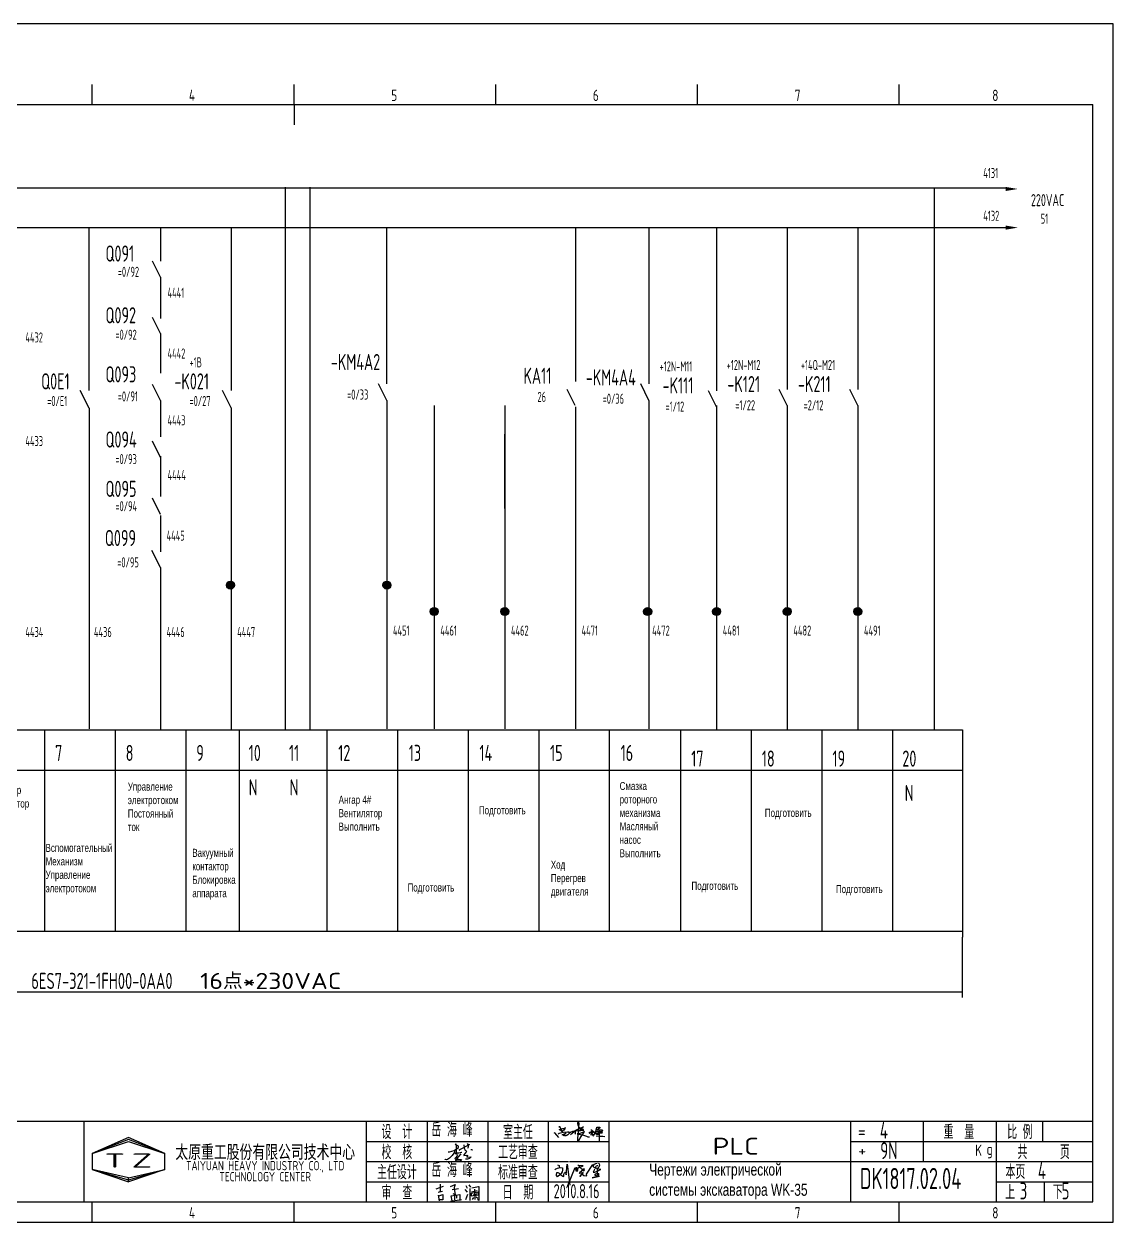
# Model space of a CAD drawing. Extents: x 590 to 9605, y -3741 to 975.
# Drawn here: x 5357.9 to 5627.9, y -1511.8 to -1214.8 of the extents above; entities that cross this region are included whole.
import ezdxf
from ezdxf.enums import TextEntityAlignment as Align

# ---------------------------------------------------------------- set-up
doc = ezdxf.new("R2010")
doc.units = 0
doc.header["$LTSCALE"] = 2
doc.header["$MEASUREMENT"] = 0
for name, pattern in [('DASHED2', [0.375, 0.25, -0.125]), ('DIVIDE', [1.25, 0.5, -0.25, 0, -0.25, 0, -0.25]), ('HIDDEN', [0.375, 0.25, -0.125])]:
    doc.linetypes.add(name, pattern=pattern)
doc.layers.get('0').update_dxf_attribs({"linetype": 'CONTINUOUS'})
for name, color, linetype in [('01', 7, 'CONTINUOUS'), ('11', 3, 'CONTINUOUS'), ('CONTINUOUS', 7, 'CONTINUOUS'), ('DIVIDE', 1, 'DIVIDE')]:
    doc.layers.add(name, color=color, linetype=linetype)
doc.styles.add('ROMAN', font='ROMANC.shx', dxfattribs={"width": 0.7, "height": 0.7})
doc.styles.get("Standard").update_dxf_attribs({"font": 'isocp.shx', "width": 0.707, "bigfont": 'dfst.shx'})

# ---------------------------------------------------------------- blocks, each defined once
blk = doc.blocks.new('A$C5BE500A0')
for p, q in [((15.3, 41.2), (22.2, 26.1)), ((15.3, 40.1), (15.3, 41.2)), ((15.4, 37.7), (15.3, 40.1)), ((15.4, 32.4), (21, 34.6)), ((15.5, 31.8), (15.4, 32.4)), ((21, 34.6), (24.5, 35.1)), ((24.5, 35.1), (28.2, 35.6)), ((29.4, 34), (26.8, 30.7)), ((28.2, 35.6), (30.2, 36.8)), ((30.2, 38), (29.4, 34)), ((30.2, 36.8), (30.2, 38)), ((59.1, 30.4), (64.7, 33.7)), ((64.4, 48.9), (64.5, 51.6)), ((65.3, 44.3), (64.4, 48.9)), ((64.5, 51.6), (65.9, 52.2)), ((67.1, 48.5), (64.5, 17.9)), ((64.7, 33.7), (72, 37.3)), ((67.5, 39.5), (65.3, 44.3)), ((65.9, 52.2), (66.5, 51.5)), ((66.5, 51.5), (67.1, 48.5)), ((70.3, 36.3), (67.5, 39.5)), ((69.9, 34.1), (69.7, 33.3)), ((69.7, 33.3), (71.9, 33.6)), ((74.6, 36.5), (69.9, 34.1)), ((73.8, 32.8), (70.3, 36.3)), ((71.9, 33.6), (75.3, 34.2)), ((72, 37.3), (77.8, 39)), ((77.7, 30.8), (73.8, 32.8)), ((79.7, 39.2), (74.6, 36.5)), ((76.7, 32.6), (74.8, 31.8)), ((75.3, 34.2), (77, 34.5)), ((77.7, 33.5), (76.7, 32.6)), ((77, 34.5), (78, 34.1)), ((78, 34.1), (77.7, 33.5)), ((77.8, 39), (79.7, 39.2)), ((117.4, 32.7), (112.9, 30.9)), ((113.3, 30.9), (114.4, 35)), ((114.4, 35), (115.4, 38.4)), ((115.4, 38.4), (118.1, 38.8)), ((122.1, 34.8), (117.4, 32.7)), ((118.1, 38.8), (123.3, 38.3)), ((124.7, 36.8), (122.1, 34.8)), ((123.3, 38.3), (124.7, 36.8)), ((0, 24.1), (1.5, 23.9)), ((1.5, 23.9), (12.6, 10.8)), ((11.6, 21), (13.8, 22.8)), ((13.8, 22.8), (17.9, 23.5)), ((19.1, 30.1), (15.5, 31.8)), ((17.9, 23.5), (26, 24.9)), ((22.2, 26.1), (19.1, 30.1)), ((22.6, 18.1), (23.6, 19.3)), ((23.7, 17.3), (22.6, 18.1)), ((23.3, 27.9), (23.1, 27.8)), ((25.3, 29.5), (23.3, 27.9)), ((23.6, 19.3), (25.8, 19.9)), ((26.1, 16.2), (24.9, 15)), ((26.8, 30.7), (25.3, 29.5)), ((25.8, 19.9), (29.2, 20.8)), ((26, 24.9), (36.8, 26.1)), ((28.4, 20), (26.1, 16.2)), ((29.4, 15.2), (28.2, 15.7)), ((29.5, 22.1), (28.4, 20)), ((29.2, 20.8), (33, 21.4)), ((32.4, 15.1), (29.4, 15.2)), ((30.2, 22.7), (29.5, 22.1)), ((31.6, 22.6), (30.2, 22.7)), ((32.8, 22.1), (31.6, 22.6)), ((35, 16.2), (32.4, 15.1)), ((33, 21.4), (32.8, 22.1)), ((37.6, 17.7), (35, 16.2)), ((36.8, 26.1), (40.9, 26)), ((39.7, 20.3), (37.6, 17.7)), ((40.8, 21.6), (39.7, 20.3)), ((40.2, 22.8), (44.3, 25.4)), ((41.7, 24.4), (40.8, 21.6)), ((40.9, 26), (41.7, 24.4)), ((44.3, 25.4), (50.6, 27.7)), ((44.7, 18.7), (49.1, 22.6)), ((49.1, 22.6), (54.4, 27.2)), ((50.6, 27.7), (56.2, 29.3)), ((54.4, 27.2), (59.1, 30.4)), ((56.8, 20.6), (55.9, 19.6)), ((56.2, 29.3), (60.8, 29.6)), ((56.7, 31.7), (57.4, 29.6)), ((57.6, 25), (56.8, 20.6)), ((57.4, 29.6), (57.6, 25)), ((60.8, 29.6), (62.2, 29.2)), ((66.6, 21), (62.5, 20.6)), ((62.5, 20.6), (75.7, 18.4)), ((64.5, 17.9), (63.3, 8.5)), ((63.3, 8.5), (63.5, 0.1)), ((63.5, 0.1), (64.3, 0)), ((64.3, 0), (67.5, 2.5)), ((69.8, 21.4), (66.6, 21)), ((67.5, 2.5), (73.8, 13.7)), ((68.3, 28.6), (72.6, 29.4)), ((69.3, 29), (68.3, 28.6)), ((72, 30.5), (69.3, 29)), ((76.7, 24.1), (69.8, 21.4)), ((74.8, 31.8), (72, 30.5)), ((72.6, 29.4), (78.2, 30.4)), ((73.8, 13.7), (77.7, 20)), ((75.7, 18.4), (81.9, 16.6)), ((79.9, 25.4), (76.7, 24.1)), ((80.1, 30.5), (77.7, 30.8)), ((77.7, 20), (81.2, 25.6)), ((78.2, 30.4), (80.1, 30.5)), ((82.1, 26.9), (79.9, 25.4)), ((81.2, 25.6), (82.1, 26.9)), ((81.9, 16.6), (87.3, 14.8)), ((87.3, 14.8), (91.3, 12.9)), ((91.3, 12.9), (94.8, 12.6)), ((94.5, 25.2), (94.9, 23.9)), ((94.8, 12.6), (95.8, 12.8)), ((94.9, 23.9), (95.3, 23)), ((95.3, 23), (95.8, 22.8)), ((95.8, 22.8), (97, 23.3)), ((97, 23.3), (97.8, 25.3)), ((98.5, 23.8), (97.4, 25.9)), ((97.8, 25.3), (100.8, 27)), ((101.1, 23.3), (98.5, 23.8)), ((99, 31.4), (100.1, 32)), ((100.7, 21.1), (99.2, 17.4)), ((99.2, 17.4), (101.9, 20.9)), ((100.1, 32), (101.1, 31.6)), ((102.1, 27.7), (100.7, 21.1)), ((100.8, 27), (103.5, 26.5)), ((101.1, 31.6), (102.1, 30.6)), ((103.3, 23.7), (101.1, 23.3)), ((101.9, 20.9), (103.1, 21.8)), ((102.1, 30.6), (102.1, 27.7)), ((103.1, 21.8), (103.7, 20.1)), ((104.7, 23.9), (103.3, 23.7)), ((103.5, 26.5), (104.5, 25.2)), ((103.7, 20.1), (103.9, 18.5)), ((103.9, 18.5), (105, 16.1)), ((104.2, 28.7), (108.3, 26.3)), ((104.5, 25.2), (104.7, 23.9)), ((105, 16.1), (106.4, 15.7)), ((106.4, 15.7), (107.7, 17.3)), ((107.7, 17.3), (110.9, 22.6)), ((108.3, 26.3), (115.7, 20.2)), ((110.9, 22.6), (113.3, 30.9)), ((111.7, 21.6), (125.7, 23.5)), ((115.4, 22.1), (111.7, 21.6)), ((112.9, 30.9), (112.3, 30.9)), ((112.9, 26.9), (127.4, 26.5)), ((124.7, 26.6), (112.9, 26.9)), ((113.4, 15.2), (124.8, 14.7)), ((122.5, 23.3), (115.4, 22.1)), ((115.7, 20.2), (118.5, 18.9)), ((116.7, 30.8), (120.9, 31.8)), ((118.5, 18.9), (120.8, 19.6)), ((120.8, 19.6), (121.1, 20.7)), ((120.9, 31.8), (124.1, 32)), ((121.7, 31.5), (122.2, 1.9)), ((123, 28.1), (121.7, 31.5)), ((126.4, 24.6), (122.5, 23.3)), ((128.2, 25.5), (123, 28.1)), ((124.1, 32), (129.1, 31.3)), ((128.1, 26.7), (124.7, 26.6)), ((124.8, 14.7), (132, 14.1)), ((125.7, 23.5), (130.1, 23.8)), ((127.4, 26.5), (126.4, 24.6)), ((130.2, 28.3), (128.1, 26.7)), ((130.5, 24.3), (128.2, 25.5)), ((129.1, 31.3), (130.7, 30.3)), ((130.1, 23.8), (130.5, 24.3)), ((130.7, 30.3), (130.2, 28.3)), ((132, 14.1), (137.3, 13.6))]:
    blk.add_line(p, q)
blk = doc.blocks.new('lf')
for points in [[(409.4, 317.6), (411.9, 317.6), (420.7, 320.5), (429.4, 326.1), (429, 328.4), (426.7, 330.1), (424.2, 331.3), (423.4, 332.6), (424.4, 333.4), (425, 330.7), (425, 327.4), (425, 324.7), (424.8, 321.8), (424.8, 320.3), (424.8, 318.7), (425, 314.7), (425, 313), (424.8, 313)], [(432.1, 320.3), (430.6, 321.6), (450.9, 331.7), (450.9, 332.2)], [(439.5, 330.9), (440, 324.5), (442, 320.7)], [(446.2, 333.8), (448.1, 330.5), (448.1, 326.7), (446.6, 323.8)], [(421.5, 320.1), (421.3, 317.6), (420, 315.1), (418.6, 312.6), (416.7, 310.5), (414.9, 308.5), (411.9, 305.6), (410.1, 304.1), (408, 302.6), (406.1, 302), (403.6, 302.6), (403.6, 303.5), (403.9, 303.5)], [(421.3, 316.2), (424.8, 315.9), (427.1, 316), (429.8, 316), (434.8, 316.8), (436, 316.8)], [(421.9, 314.1), (423.8, 314.1), (425.4, 313.7), (426, 313), (426.9, 312), (427.1, 312), (426.5, 310.5), (426.1, 309.5), (424.2, 306.6), (423.1, 305.4), (422.1, 304.5), (423.2, 303.3), (427.3, 303.1), (429.8, 303.1), (432.3, 302.9), (435.4, 302.7), (433.1, 299.9), (424.6, 299.5), (424, 300.4), (425.6, 303.3), (434.3, 313.5)], [(441.8, 320.7), (443.7, 320.1), (444.9, 317.6), (443.1, 315.5), (439.7, 311.8), (439.8, 310.6), (445.4, 311.2), (447, 310.3), (445.6, 307.4), (453.6, 308), (450.3, 304.7), (447, 303.3), (443.7, 303.1), (442.9, 303.7)], [(453.4, 322.4), (454.9, 322.2), (455.7, 321.8), (456.1, 321.6), (456.3, 321.4)]]:
    blk.add_lwpolyline(points)

msp = doc.modelspace()

# ---------------------------------------------------------------- hatches: boundary and pattern name
at = {"linetype": 'HIDDEN'}
h = msp.add_hatch(color=0, dxfattribs=at)
edge = h.paths.add_edge_path()
edge.add_arc((5409.11, -1353.89), 1, 0, 360)
h = msp.add_hatch(color=0, dxfattribs=at)
edge = h.paths.add_edge_path()
edge.add_arc((5447.88, -1353.89), 1, 0, 360)
h = msp.add_hatch(color=0, dxfattribs=at)
edge = h.paths.add_edge_path()
edge.add_arc((5459.61, -1360.44), 1, 0, 360)
h = msp.add_hatch(color=0, dxfattribs=at)
edge = h.paths.add_edge_path()
edge.add_arc((5477.11, -1360.44), 1, 0, 360)
h = msp.add_hatch(color=0, dxfattribs=at)
edge = h.paths.add_edge_path()
edge.add_arc((5512.53, -1360.44), 1, 0, 360)
h = msp.add_hatch(color=0, dxfattribs=at)
edge = h.paths.add_edge_path()
edge.add_arc((5529.61, -1360.44), 1, 0, 360)
h = msp.add_hatch(color=0, dxfattribs=at)
edge = h.paths.add_edge_path()
edge.add_arc((5547.11, -1360.44), 1, 0, 360)
h = msp.add_hatch(color=0, dxfattribs=at)
edge = h.paths.add_edge_path()
edge.add_arc((5564.61, -1360.44), 1, 0, 360)

# ---------------------------------------------------------------- linework, layer by layer
for p, q in [((5502.87, -1496.78), (5562.87, -1496.78)), ((5461.1, -1502.39), (5461.1, -1504.2)), ((5463.65, -1502.97), (5464.82, -1502.45)), ((5464.82, -1502.45), (5464.56, -1503.22)), ((5467.42, -1502.74), (5467.78, -1503.38)), ((5468.23, -1502.53), (5468.6, -1503.16)), ((5460.09, -1503.57), (5461.91, -1502.92)), ((5460.61, -1504.34), (5461.65, -1504.09)), ((5460.61, -1505.12), (5460.87, -1506.54)), ((5460.74, -1505.25), (5461.78, -1504.99)), ((5460.87, -1504.09), (5460.87, -1504.09)), ((5461.78, -1504.99), (5461.78, -1506.29)), ((5463.65, -1502.97), (5463.65, -1502.97)), ((5463.72, -1505.25), (5463.98, -1506.54)), ((5463.85, -1505.25), (5465.93, -1504.99)), ((5464.04, -1503.74), (5465.6, -1503.48)), ((5464.82, -1505.04), (5464.3, -1504.78)), ((5464.56, -1503.22), (5464.56, -1503.48)), ((5464.56, -1503.48), (5464.82, -1505.04)), ((5464.63, -1505.25), (5464.63, -1506.29)), ((5465.15, -1505.12), (5465.15, -1505.9)), ((5465.93, -1504.99), (5465.93, -1506.42)), ((5467.23, -1503.68), (5467.78, -1504.41)), ((5467.42, -1506.23), (5467.93, -1504.89)), ((5468.48, -1503.47), (5468.48, -1506.47)), ((5468.78, -1504.62), (5468.81, -1505.32)), ((5470.48, -1504.41), (5468.81, -1504.74)), ((5468.81, -1505.32), (5470.6, -1505.01)), ((5468.84, -1504.26), (5470.27, -1503.95)), ((5468.93, -1503.32), (5470.63, -1502.95)), ((5469.37, -1505.66), (5469.03, -1506.17)), ((5469.24, -1504.92), (5469.42, -1505.07)), ((5469.63, -1503.62), (5469.72, -1506.23)), ((5470.06, -1504.74), (5469.87, -1505.07)), ((5470.05, -1505.49), (5470.39, -1505.83)), ((5470.6, -1505.01), (5470.48, -1504.41)), ((5470.63, -1502.95), (5470.66, -1502.95)), ((5470.66, -1502.95), (5470.66, -1506.41)), ((5461.78, -1506.29), (5460.74, -1506.29)), ((5463.66, -1506.59), (5466.42, -1506.23)), ((5470.66, -1506.41), (5470.39, -1506.1))]:
    msp.add_line(p, q)
at = {"layer": '01', "color": 1, "linetype": 'ByBlock', "ltscale": 2}
for p, q in [((5251.84, -1255.44), (5601.77, -1255.44)), ((5251.84, -1265.26), (5601.77, -1265.26)), ((5447.81, -1265.26), (5447.81, -1301.98)), ((5512.79, -1265.26), (5512.79, -1301.98)), ((5447.87, -1308.11), (5447.87, -1389.48)), ((5512.85, -1308.11), (5512.85, -1389.48)), ((5363.02, -1389.74), (5363.02, -1439.74)), ((5380.52, -1389.74), (5380.52, -1439.74)), ((5398.02, -1389.74), (5398.02, -1439.74)), ((5398.02, -1389.74), (5398.02, -1439.74)), ((5411.29, -1389.74), (5411.29, -1439.74)), ((5433.02, -1389.74), (5433.02, -1439.74)), ((5450.52, -1389.74), (5450.52, -1439.74)), ((5468.02, -1389.74), (5468.02, -1439.74)), ((5485.52, -1389.74), (5485.52, -1439.74)), ((5503.02, -1389.74), (5503.02, -1439.74)), ((5520.67, -1389.78), (5520.67, -1439.78)), ((5538.17, -1389.78), (5538.17, -1439.78)), ((5258.02, -1399.74), (5590.52, -1399.74)), ((5590.52, -1456.14), (5590.52, -1441.14)), ((5258.02, -1454.74), (5590.52, -1454.74))]:
    msp.add_line(p, q, dxfattribs=at)
at = {"layer": '01', "linetype": 'ByBlock', "ltscale": 2}
for p, q in [((5373.99, -1265.26), (5373.99, -1305.63)), ((5391.76, -1265.26), (5391.76, -1271.57)), ((5409.26, -1265.26), (5409.26, -1305.63)), ((5494.61, -1265.26), (5494.61, -1303.38)), ((5529.61, -1265.26), (5529.61, -1303.38)), ((5547.11, -1265.26), (5547.11, -1303.38)), ((5564.61, -1265.26), (5564.61, -1303.38)), ((5391.76, -1278.75), (5391.76, -1287.76)), ((5391.76, -1291.56), (5391.76, -1300.98)), ((5391.76, -1308.13), (5391.76, -1317.09)), ((5459.61, -1309.38), (5459.61, -1389.48)), ((5477.11, -1309.38), (5477.11, -1389.48)), ((5494.61, -1309.71), (5494.61, -1389.48)), ((5374.06, -1310.04), (5374.06, -1389.48)), ((5409.26, -1309.9), (5409.26, -1389.84)), ((5529.61, -1313.38), (5529.61, -1389.74)), ((5547.11, -1313.38), (5547.11, -1389.74)), ((5564.61, -1313.38), (5564.61, -1389.74)), ((5391.76, -1321.88), (5391.76, -1331.93)), ((5391.76, -1336.59), (5391.76, -1345.6)), ((5391.76, -1349.55), (5391.76, -1389.84)), ((5447.87, -1351.78), (5447.87, -1389.48))]:
    msp.add_line(p, q, dxfattribs=at)
at = {"layer": '01', "color": 1, "linetype": 'ByBlock', "ltscale": 2}
msp.add_lwpolyline([(5258.02, -1389.74), (5590.52, -1389.74), (5590.52, -1439.74), (5258.02, -1439.74)], close=True, dxfattribs=at)
at = {"layer": 'CONTINUOUS', "color": 3}
for p, q in [((5627.87, -1214.78), (5207.87, -1214.78)), ((5627.87, -1511.78), (5627.87, -1214.78)), ((5207.87, -1511.78), (5627.87, -1511.78))]:
    msp.add_line(p, q, dxfattribs=at)
at = {"layer": 'CONTINUOUS', "linetype": 'Continuous'}
for p, q in [((5374.87, -1234.78), (5374.87, -1229.78)), ((5474.87, -1234.78), (5474.87, -1229.78)), ((5524.87, -1234.78), (5524.87, -1229.78)), ((5574.87, -1234.78), (5574.87, -1229.78)), ((5227.87, -1486.78), (5622.87, -1486.78)), ((5372.87, -1506.78), (5372.87, -1486.78)), ((5442.87, -1506.78), (5442.87, -1486.78)), ((5457.87, -1486.78), (5457.87, -1506.78)), ((5472.87, -1486.78), (5472.87, -1506.78)), ((5487.87, -1486.78), (5487.87, -1506.78)), ((5502.87, -1486.78), (5502.87, -1506.78)), ((5562.87, -1506.78), (5562.87, -1486.78)), ((5580.77, -1486.78), (5580.77, -1496.78)), ((5598.87, -1486.78), (5598.87, -1506.78)), ((5383.87, -1490.78), (5374.87, -1494.78)), ((5392.87, -1494.78), (5383.87, -1490.78)), ((5383.87, -1491.28), (5374.87, -1494.78)), ((5374.87, -1494.78), (5383.87, -1491.78)), ((5392.87, -1494.78), (5383.87, -1491.28)), ((5383.87, -1491.78), (5392.87, -1494.78)), ((5442.87, -1491.78), (5492.87, -1491.78)), ((5492.87, -1491.78), (5502.87, -1491.78)), ((5492.87, -1491.78), (5502.87, -1491.78)), ((5562.87, -1491.78), (5622.87, -1491.78)), ((5374.87, -1494.78), (5374.87, -1498.78)), ((5392.87, -1498.78), (5392.87, -1494.78)), ((5442.87, -1496.78), (5492.87, -1496.78)), ((5493.19, -1496.78), (5502.87, -1496.78)), ((5562.87, -1496.78), (5622.87, -1496.78)), ((5374.87, -1498.78), (5383.87, -1501.78)), ((5383.87, -1500.78), (5374.87, -1498.78)), ((5374.87, -1498.78), (5383.87, -1501.28)), ((5383.87, -1501.28), (5392.87, -1498.78)), ((5392.87, -1498.78), (5383.87, -1501.78)), ((5383.87, -1500.78), (5392.87, -1498.78)), ((5383.87, -1501.78), (5383.87, -1500.78)), ((5383.87, -1501.78), (5383.87, -1500.78)), ((5442.87, -1501.78), (5492.87, -1501.78)), ((5492.87, -1501.78), (5502.87, -1501.78)), ((5598.87, -1501.78), (5622.87, -1501.78)), ((5374.87, -1511.78), (5374.87, -1506.78)), ((5474.87, -1511.78), (5474.87, -1506.78)), ((5524.87, -1511.78), (5524.87, -1506.78)), ((5574.87, -1511.78), (5574.87, -1506.78))]:
    msp.add_line(p, q, dxfattribs=at)
at = {"layer": 'CONTINUOUS'}
for p, q in [((5424.87, -1234.78), (5424.87, -1229.78)), ((5227.87, -1234.78), (5622.87, -1234.78)), ((5424.87, -1234.78), (5424.87, -1239.78)), ((5622.87, -1506.78), (5622.87, -1234.78)), ((5391.76, -1269.57), (5391.76, -1273.57)), ((5391.76, -1277.57), (5389.76, -1273.57)), ((5391.76, -1277.57), (5391.76, -1281.57)), ((5391.76, -1280.71), (5391.76, -1287.54)), ((5391.76, -1291.54), (5389.76, -1287.54)), ((5391.76, -1291.54), (5391.76, -1301.38)), ((5529.61, -1301.71), (5529.61, -1305.71)), ((5547.11, -1301.38), (5547.11, -1305.38)), ((5564.61, -1301.38), (5564.61, -1305.38)), ((5391.76, -1308.14), (5389.76, -1304.14)), ((5529.61, -1309.71), (5527.61, -1305.71)), ((5547.11, -1309.38), (5545.11, -1305.38)), ((5564.61, -1309.38), (5562.61, -1305.38)), ((5529.61, -1309.38), (5529.61, -1313.38)), ((5529.61, -1309.71), (5529.61, -1313.71)), ((5547.11, -1309.38), (5547.11, -1313.38)), ((5564.61, -1309.38), (5564.61, -1313.38)), ((5564.61, -1309.38), (5564.61, -1313.38)), ((5391.76, -1322.24), (5389.76, -1318.24)), ((5477.11, -1334.9), (5477.11, -1316.48)), ((5391.76, -1336.35), (5389.76, -1332.35)), ((5391.76, -1349.55), (5389.63, -1345.29)), ((5409.11, -1353.94), (5409.11, -1353.94)), ((5447.88, -1353.94), (5447.88, -1353.94)), ((5459.61, -1360.48), (5459.61, -1360.48)), ((5477.11, -1360.48), (5477.11, -1360.48)), ((5512.53, -1360.48), (5512.53, -1360.48)), ((5529.61, -1360.48), (5529.61, -1360.48)), ((5547.11, -1360.48), (5547.11, -1360.48)), ((5564.61, -1360.48), (5564.61, -1360.48)), ((5610.37, -1486.78), (5610.37, -1491.78)), ((5489.53, -1498.75), (5489.79, -1498.55)), ((5489.53, -1498.75), (5489.79, -1498.55)), ((5489.53, -1498.75), (5489.79, -1498.55)), ((5489.53, -1498.75), (5489.79, -1498.55)), ((5489.79, -1498.55), (5490.14, -1498.4)), ((5489.79, -1498.55), (5490.14, -1498.4)), ((5489.79, -1498.55), (5490.14, -1498.4)), ((5489.79, -1498.55), (5490.14, -1498.4)), ((5489.89, -1499.98), (5489.99, -1499.62)), ((5489.89, -1499.98), (5489.99, -1499.62)), ((5489.89, -1499.98), (5489.99, -1499.62)), ((5489.89, -1499.98), (5489.99, -1499.62)), ((5489.99, -1499.62), (5490.04, -1499.47)), ((5489.99, -1499.62), (5490.04, -1499.47)), ((5489.99, -1499.62), (5490.04, -1499.47)), ((5489.99, -1499.62), (5490.04, -1499.47)), ((5490.04, -1499.47), (5490.25, -1499.52)), ((5490.04, -1499.47), (5490.25, -1499.52)), ((5490.04, -1499.47), (5490.25, -1499.52)), ((5490.04, -1499.47), (5490.25, -1499.52)), ((5490.14, -1498.4), (5490.5, -1498.3)), ((5490.14, -1498.4), (5490.5, -1498.3)), ((5490.14, -1498.4), (5490.5, -1498.3)), ((5490.14, -1498.4), (5490.5, -1498.3)), ((5490.19, -1497.58), (5490.55, -1497.79)), ((5490.19, -1497.58), (5490.55, -1497.79)), ((5490.19, -1497.58), (5490.55, -1497.79)), ((5490.19, -1497.58), (5490.55, -1497.79)), ((5490.25, -1499.52), (5490.6, -1499.67)), ((5490.25, -1499.52), (5490.6, -1499.67)), ((5490.25, -1499.52), (5490.6, -1499.67)), ((5490.25, -1499.52), (5490.6, -1499.67)), ((5490.5, -1498.3), (5491.01, -1498.25)), ((5490.5, -1498.3), (5491.01, -1498.25)), ((5490.5, -1498.3), (5491.01, -1498.25)), ((5490.5, -1498.3), (5491.01, -1498.25)), ((5490.55, -1497.79), (5490.6, -1497.94)), ((5490.55, -1497.79), (5490.6, -1497.94)), ((5490.55, -1497.79), (5490.6, -1497.94)), ((5490.55, -1497.79), (5490.6, -1497.94)), ((5490.6, -1497.94), (5490.6, -1498.25)), ((5490.6, -1497.94), (5490.6, -1498.25)), ((5490.6, -1497.94), (5490.6, -1498.25)), ((5490.6, -1497.94), (5490.6, -1498.25)), ((5490.6, -1499.67), (5490.96, -1500.03)), ((5490.6, -1499.67), (5490.96, -1500.03)), ((5490.6, -1499.67), (5490.96, -1500.03)), ((5490.6, -1499.67), (5490.96, -1500.03)), ((5491.11, -1499.72), (5490.81, -1499.98)), ((5491.11, -1499.72), (5490.81, -1499.98)), ((5491.11, -1499.72), (5490.81, -1499.98)), ((5491.11, -1499.72), (5490.81, -1499.98)), ((5491.01, -1498.25), (5491.42, -1498.35)), ((5491.01, -1498.25), (5491.42, -1498.35)), ((5491.01, -1498.25), (5491.42, -1498.35)), ((5491.01, -1498.25), (5491.42, -1498.35)), ((5491.32, -1499.32), (5491.11, -1499.72)), ((5491.32, -1499.32), (5491.11, -1499.72)), ((5491.32, -1499.32), (5491.11, -1499.72)), ((5491.32, -1499.32), (5491.11, -1499.72)), ((5491.42, -1498.96), (5491.32, -1499.32)), ((5491.42, -1498.96), (5491.32, -1499.32)), ((5491.42, -1498.96), (5491.32, -1499.32)), ((5491.42, -1498.96), (5491.32, -1499.32)), ((5491.42, -1498.35), (5491.42, -1498.55)), ((5491.42, -1498.35), (5491.42, -1498.55)), ((5491.42, -1498.35), (5491.42, -1498.55)), ((5491.42, -1498.35), (5491.42, -1498.55)), ((5491.42, -1498.55), (5491.42, -1498.96)), ((5491.42, -1498.55), (5491.42, -1498.96)), ((5491.42, -1498.55), (5491.42, -1498.96)), ((5491.42, -1498.55), (5491.42, -1498.96)), ((5491.73, -1499.88), (5491.88, -1499.62)), ((5491.73, -1499.88), (5491.88, -1499.62)), ((5491.73, -1499.88), (5491.88, -1499.62)), ((5491.73, -1499.88), (5491.88, -1499.62)), ((5491.88, -1499.62), (5492.08, -1499.42)), ((5491.88, -1499.62), (5492.08, -1499.42)), ((5491.88, -1499.62), (5492.08, -1499.42)), ((5491.88, -1499.62), (5492.08, -1499.42)), ((5492.08, -1499.42), (5492.13, -1499.52)), ((5492.08, -1499.42), (5492.13, -1499.52)), ((5492.08, -1499.42), (5492.13, -1499.52)), ((5492.08, -1499.42), (5492.13, -1499.52)), ((5492.13, -1499.52), (5492.29, -1499.88)), ((5492.13, -1499.52), (5492.29, -1499.88)), ((5492.13, -1499.52), (5492.29, -1499.88)), ((5492.13, -1499.52), (5492.29, -1499.88)), ((5492.34, -1500.08), (5492.59, -1497.43)), ((5492.34, -1500.08), (5492.59, -1497.43)), ((5492.34, -1500.08), (5492.59, -1497.43)), ((5492.34, -1500.08), (5492.59, -1497.43)), ((5492.59, -1497.43), (5493.21, -1502.63)), ((5492.59, -1497.43), (5493.21, -1502.63)), ((5492.59, -1497.43), (5493.21, -1502.63)), ((5492.59, -1497.43), (5493.21, -1502.63)), ((5492.75, -1502.68), (5494.54, -1498.27)), ((5492.75, -1502.68), (5494.54, -1498.27)), ((5492.75, -1502.68), (5494.54, -1498.27)), ((5492.75, -1502.68), (5494.54, -1498.27)), ((5494.58, -1498.34), (5494.69, -1498.82)), ((5494.58, -1498.34), (5494.69, -1498.82)), ((5494.58, -1498.34), (5494.69, -1498.82)), ((5494.58, -1498.34), (5494.69, -1498.82)), ((5494.69, -1498.34), (5494.84, -1498.23)), ((5494.69, -1498.34), (5494.84, -1498.23)), ((5494.69, -1498.34), (5494.84, -1498.23)), ((5494.69, -1498.34), (5494.84, -1498.23)), ((5494.8, -1499.15), (5494.69, -1498.34)), ((5494.8, -1499.15), (5494.69, -1498.34)), ((5494.8, -1499.15), (5494.69, -1498.34)), ((5494.8, -1499.15), (5494.69, -1498.34)), ((5494.69, -1498.82), (5494.8, -1499.15)), ((5494.69, -1498.82), (5494.8, -1499.15)), ((5494.69, -1498.82), (5494.8, -1499.15)), ((5494.69, -1498.82), (5494.8, -1499.15)), ((5494.84, -1498.23), (5494.98, -1498.23)), ((5494.84, -1498.23), (5494.98, -1498.23)), ((5494.84, -1498.23), (5494.98, -1498.23)), ((5494.84, -1498.23), (5494.98, -1498.23)), ((5494.91, -1498.93), (5494.95, -1498.67)), ((5494.91, -1498.93), (5494.95, -1498.67)), ((5494.91, -1498.93), (5494.95, -1498.67)), ((5494.91, -1498.93), (5494.95, -1498.67)), ((5494.95, -1499.19), (5494.91, -1498.93)), ((5494.95, -1499.19), (5494.91, -1498.93)), ((5494.95, -1499.19), (5494.91, -1498.93)), ((5494.95, -1499.19), (5494.91, -1498.93)), ((5494.95, -1498.67), (5495.02, -1498.49)), ((5494.95, -1498.67), (5495.02, -1498.49)), ((5494.95, -1498.67), (5495.02, -1498.49)), ((5494.95, -1498.67), (5495.02, -1498.49)), ((5495.06, -1499.26), (5494.95, -1499.19)), ((5495.06, -1499.26), (5494.95, -1499.19)), ((5495.06, -1499.26), (5494.95, -1499.19)), ((5495.06, -1499.26), (5494.95, -1499.19)), ((5494.98, -1498.23), (5495.13, -1498.56)), ((5494.98, -1498.23), (5495.13, -1498.56)), ((5494.98, -1498.23), (5495.13, -1498.56)), ((5494.98, -1498.23), (5495.13, -1498.56)), ((5495.02, -1498.49), (5495.28, -1498.31)), ((5495.02, -1498.49), (5495.28, -1498.31)), ((5495.02, -1498.49), (5495.28, -1498.31)), ((5495.02, -1498.49), (5495.28, -1498.31)), ((5495.13, -1498.93), (5495.06, -1499.26)), ((5495.13, -1498.93), (5495.06, -1499.26)), ((5495.13, -1498.93), (5495.06, -1499.26)), ((5495.13, -1498.93), (5495.06, -1499.26)), ((5495.13, -1498.56), (5495.13, -1498.93)), ((5495.13, -1498.56), (5495.13, -1498.93)), ((5495.13, -1498.56), (5495.13, -1498.93)), ((5495.13, -1498.56), (5495.13, -1498.93)), ((5495.24, -1497.57), (5496.38, -1498.86)), ((5495.42, -1497.79), (5495.24, -1497.57)), ((5495.24, -1497.57), (5496.38, -1498.86)), ((5495.42, -1497.79), (5495.24, -1497.57)), ((5495.24, -1497.57), (5496.38, -1498.86)), ((5495.42, -1497.79), (5495.24, -1497.57)), ((5495.24, -1497.57), (5496.38, -1498.86)), ((5495.42, -1497.79), (5495.24, -1497.57)), ((5495.28, -1498.31), (5495.68, -1498.12)), ((5495.28, -1498.31), (5495.68, -1498.12)), ((5495.28, -1498.31), (5495.68, -1498.12)), ((5495.28, -1498.31), (5495.68, -1498.12)), ((5496.53, -1497.87), (5495.42, -1497.79)), ((5496.53, -1497.87), (5495.42, -1497.79)), ((5496.53, -1497.87), (5495.42, -1497.79)), ((5496.53, -1497.87), (5495.42, -1497.79)), ((5495.75, -1499.52), (5495.53, -1499.74)), ((5495.75, -1499.52), (5495.53, -1499.74)), ((5495.75, -1499.52), (5495.53, -1499.74)), ((5495.75, -1499.52), (5495.53, -1499.74)), ((5495.53, -1499.74), (5495.64, -1499.7)), ((5495.53, -1499.74), (5495.64, -1499.7)), ((5495.53, -1499.74), (5495.64, -1499.7)), ((5495.53, -1499.74), (5495.64, -1499.7)), ((5495.64, -1499.7), (5496.34, -1499.48)), ((5495.64, -1499.7), (5496.34, -1499.48)), ((5495.64, -1499.7), (5496.34, -1499.48)), ((5495.64, -1499.7), (5496.34, -1499.48)), ((5495.68, -1498.12), (5496.2, -1497.98)), ((5495.68, -1498.12), (5496.2, -1497.98)), ((5495.68, -1498.12), (5496.2, -1497.98)), ((5495.68, -1498.12), (5496.2, -1497.98)), ((5495.72, -1500.51), (5496.31, -1499.81)), ((5495.72, -1500.51), (5496.31, -1499.81)), ((5495.72, -1500.51), (5496.31, -1499.81)), ((5495.72, -1500.51), (5496.31, -1499.81)), ((5496.05, -1499.22), (5495.75, -1499.52)), ((5496.05, -1499.22), (5495.75, -1499.52)), ((5496.05, -1499.22), (5495.75, -1499.52)), ((5496.05, -1499.22), (5495.75, -1499.52)), ((5496.49, -1498.67), (5496.05, -1499.22)), ((5496.49, -1498.67), (5496.05, -1499.22)), ((5496.49, -1498.67), (5496.05, -1499.22)), ((5496.49, -1498.67), (5496.05, -1499.22)), ((5496.53, -1499.52), (5496.16, -1499.96)), ((5496.53, -1499.52), (5496.16, -1499.96)), ((5496.53, -1499.52), (5496.16, -1499.96)), ((5496.53, -1499.52), (5496.16, -1499.96)), ((5496.2, -1497.98), (5496.53, -1497.87)), ((5496.2, -1497.98), (5496.53, -1497.87)), ((5496.2, -1497.98), (5496.53, -1497.87)), ((5496.2, -1497.98), (5496.53, -1497.87)), ((5496.31, -1499.81), (5496.38, -1499.81)), ((5496.31, -1499.81), (5496.38, -1499.81)), ((5496.31, -1499.81), (5496.38, -1499.81)), ((5496.31, -1499.81), (5496.38, -1499.81)), ((5496.34, -1499.48), (5496.49, -1499.52)), ((5496.34, -1499.48), (5496.49, -1499.52)), ((5496.34, -1499.48), (5496.49, -1499.52)), ((5496.34, -1499.48), (5496.49, -1499.52)), ((5496.38, -1498.86), (5496.71, -1499.11)), ((5496.38, -1498.86), (5496.71, -1499.11)), ((5496.38, -1498.86), (5496.71, -1499.11)), ((5496.38, -1498.86), (5496.71, -1499.11)), ((5496.38, -1499.81), (5496.49, -1500.07)), ((5496.38, -1499.81), (5496.49, -1500.07)), ((5496.38, -1499.81), (5496.49, -1500.07)), ((5496.38, -1499.81), (5496.49, -1500.07)), ((5496.75, -1498.6), (5496.49, -1498.67)), ((5496.75, -1498.6), (5496.49, -1498.67)), ((5496.75, -1498.6), (5496.49, -1498.67)), ((5496.75, -1498.6), (5496.49, -1498.67)), ((5496.49, -1499.52), (5496.53, -1499.52)), ((5496.49, -1499.52), (5496.53, -1499.52)), ((5496.49, -1499.52), (5496.53, -1499.52)), ((5496.49, -1499.52), (5496.53, -1499.52)), ((5496.71, -1499.11), (5496.86, -1498.86)), ((5496.71, -1499.11), (5496.86, -1498.86)), ((5496.71, -1499.11), (5496.86, -1498.86)), ((5496.71, -1499.11), (5496.86, -1498.86)), ((5496.86, -1498.86), (5496.75, -1498.6)), ((5496.86, -1498.86), (5496.75, -1498.6)), ((5496.86, -1498.86), (5496.75, -1498.6)), ((5496.86, -1498.86), (5496.75, -1498.6)), ((5497.4, -1499.87), (5498.9, -1497.49)), ((5497.4, -1499.87), (5498.9, -1497.49)), ((5497.4, -1499.87), (5498.9, -1497.49)), ((5497.4, -1499.87), (5498.9, -1497.49)), ((5498.89, -1497.56), (5499.02, -1497.99)), ((5498.89, -1497.56), (5499.02, -1497.99)), ((5498.89, -1497.56), (5499.02, -1497.99)), ((5498.89, -1497.56), (5499.02, -1497.99)), ((5498.99, -1497.82), (5499.35, -1497.4)), ((5498.99, -1497.82), (5499.35, -1497.4)), ((5498.99, -1497.82), (5499.35, -1497.4)), ((5498.99, -1497.82), (5499.35, -1497.4)), ((5499.19, -1499.09), (5498.99, -1499.39)), ((5499.19, -1499.09), (5498.99, -1499.39)), ((5499.19, -1499.09), (5498.99, -1499.39)), ((5499.19, -1499.09), (5498.99, -1499.39)), ((5498.99, -1499.39), (5499.09, -1499.45)), ((5498.99, -1499.39), (5499.09, -1499.45)), ((5498.99, -1499.39), (5499.09, -1499.45)), ((5498.99, -1499.39), (5499.09, -1499.45)), ((5499.02, -1497.99), (5499.25, -1498.25)), ((5499.02, -1497.99), (5499.25, -1498.25)), ((5499.02, -1497.99), (5499.25, -1498.25)), ((5499.02, -1497.99), (5499.25, -1498.25)), ((5499.09, -1499.45), (5499.45, -1499.39)), ((5499.09, -1499.45), (5499.45, -1499.39)), ((5499.09, -1499.45), (5499.45, -1499.39)), ((5499.09, -1499.45), (5499.45, -1499.39)), ((5499.35, -1498.77), (5499.19, -1499.09)), ((5499.35, -1498.77), (5499.19, -1499.09)), ((5499.35, -1498.77), (5499.19, -1499.09)), ((5499.35, -1498.77), (5499.19, -1499.09)), ((5499.25, -1498.25), (5499.38, -1498.28)), ((5499.25, -1498.25), (5499.38, -1498.28)), ((5499.25, -1498.25), (5499.38, -1498.28)), ((5499.25, -1498.25), (5499.38, -1498.28)), ((5499.35, -1497.4), (5499.64, -1497.3)), ((5499.35, -1497.4), (5499.64, -1497.3)), ((5499.35, -1497.4), (5499.64, -1497.3)), ((5499.35, -1497.4), (5499.64, -1497.3)), ((5499.45, -1498.64), (5499.35, -1498.77)), ((5499.45, -1498.64), (5499.35, -1498.77)), ((5499.45, -1498.64), (5499.35, -1498.77)), ((5499.45, -1498.64), (5499.35, -1498.77)), ((5499.42, -1500.14), (5499.64, -1499.84)), ((5499.42, -1500.14), (5499.64, -1499.84)), ((5499.42, -1500.14), (5499.64, -1499.84)), ((5499.42, -1500.14), (5499.64, -1499.84)), ((5499.45, -1499.39), (5499.97, -1499.13)), ((5499.45, -1499.39), (5499.97, -1499.13)), ((5499.45, -1499.39), (5499.97, -1499.13)), ((5499.45, -1499.39), (5499.97, -1499.13)), ((5499.58, -1498.25), (5499.64, -1498.02)), ((5499.58, -1498.25), (5499.64, -1498.02)), ((5499.58, -1498.25), (5499.64, -1498.02)), ((5499.58, -1498.25), (5499.64, -1498.02)), ((5499.77, -1498.47), (5499.58, -1498.25)), ((5499.77, -1498.47), (5499.58, -1498.25)), ((5499.77, -1498.47), (5499.58, -1498.25)), ((5499.77, -1498.47), (5499.58, -1498.25)), ((5499.64, -1497.3), (5500.04, -1497.2)), ((5499.64, -1497.3), (5500.04, -1497.2)), ((5499.64, -1497.3), (5500.04, -1497.2)), ((5499.64, -1497.3), (5500.04, -1497.2)), ((5499.64, -1498.02), (5499.84, -1497.86)), ((5499.64, -1498.02), (5499.84, -1497.86)), ((5499.64, -1498.02), (5499.84, -1497.86)), ((5499.64, -1498.02), (5499.84, -1497.86)), ((5499.64, -1499.84), (5500.13, -1499.65)), ((5499.64, -1499.84), (5500.13, -1499.65)), ((5499.64, -1499.84), (5500.13, -1499.65)), ((5499.64, -1499.84), (5500.13, -1499.65)), ((5500.2, -1498.44), (5499.77, -1498.47)), ((5500.2, -1498.44), (5499.77, -1498.47)), ((5500.2, -1498.44), (5499.77, -1498.47)), ((5500.2, -1498.44), (5499.77, -1498.47)), ((5499.84, -1497.86), (5500.1, -1497.79)), ((5499.84, -1497.86), (5500.1, -1497.79)), ((5499.84, -1497.86), (5500.1, -1497.79)), ((5499.84, -1497.86), (5500.1, -1497.79)), ((5499.97, -1498.57), (5500, -1498.93)), ((5500.95, -1498.77), (5499.97, -1498.57)), ((5499.97, -1498.57), (5500, -1498.93)), ((5500.95, -1498.77), (5499.97, -1498.57)), ((5499.97, -1498.57), (5500, -1498.93)), ((5500.95, -1498.77), (5499.97, -1498.57)), ((5499.97, -1498.57), (5500, -1498.93)), ((5500.95, -1498.77), (5499.97, -1498.57)), ((5499.97, -1499.13), (5500.43, -1498.93)), ((5500, -1498.93), (5499.97, -1499.42)), ((5499.97, -1499.13), (5500.43, -1498.93)), ((5500, -1498.93), (5499.97, -1499.42)), ((5499.97, -1499.13), (5500.43, -1498.93)), ((5500, -1498.93), (5499.97, -1499.42)), ((5499.97, -1499.13), (5500.43, -1498.93)), ((5500, -1498.93), (5499.97, -1499.42)), ((5499.97, -1499.42), (5499.97, -1499.91)), ((5499.97, -1499.42), (5499.97, -1499.91)), ((5499.97, -1499.42), (5499.97, -1499.91)), ((5499.97, -1499.42), (5499.97, -1499.91)), ((5500.1, -1497.79), (5500.2, -1497.76)), ((5500.1, -1497.79), (5500.2, -1497.76)), ((5500.1, -1497.79), (5500.2, -1497.76)), ((5500.1, -1497.79), (5500.2, -1497.76)), ((5500.13, -1499.65), (5500.33, -1499.78)), ((5500.13, -1499.65), (5500.33, -1499.78)), ((5500.13, -1499.65), (5500.33, -1499.78)), ((5500.13, -1499.65), (5500.33, -1499.78)), ((5500.46, -1498.18), (5500.2, -1498.44)), ((5500.46, -1498.18), (5500.2, -1498.44)), ((5500.46, -1498.18), (5500.2, -1498.44)), ((5500.46, -1498.18), (5500.2, -1498.44)), ((5500.3, -1497.2), (5500.53, -1497.33)), ((5500.3, -1497.2), (5500.53, -1497.33)), ((5500.3, -1497.2), (5500.53, -1497.33)), ((5500.3, -1497.2), (5500.53, -1497.33)), ((5500.33, -1499.78), (5500.3, -1500.27)), ((5500.33, -1499.78), (5500.3, -1500.27)), ((5500.33, -1499.78), (5500.3, -1500.27)), ((5500.33, -1499.78), (5500.3, -1500.27)), ((5500.43, -1498.93), (5500.95, -1498.77)), ((5500.43, -1498.93), (5500.95, -1498.77)), ((5500.43, -1498.93), (5500.95, -1498.77)), ((5500.43, -1498.93), (5500.95, -1498.77)), ((5500.56, -1497.72), (5500.46, -1498.18)), ((5500.56, -1497.72), (5500.46, -1498.18)), ((5500.56, -1497.72), (5500.46, -1498.18)), ((5500.56, -1497.72), (5500.46, -1498.18)), ((5500.53, -1497.33), (5500.56, -1497.72)), ((5500.53, -1497.33), (5500.56, -1497.72)), ((5500.53, -1497.33), (5500.56, -1497.72)), ((5500.53, -1497.33), (5500.56, -1497.72)), ((5489.89, -1500.28), (5489.89, -1499.98)), ((5489.89, -1500.28), (5489.89, -1499.98)), ((5489.89, -1500.28), (5489.89, -1499.98)), ((5489.89, -1500.28), (5489.89, -1499.98)), ((5490.14, -1500.54), (5489.89, -1500.28)), ((5490.14, -1500.54), (5489.89, -1500.28)), ((5490.14, -1500.54), (5489.89, -1500.28)), ((5490.14, -1500.54), (5489.89, -1500.28)), ((5490.81, -1499.98), (5490.14, -1500.54)), ((5490.81, -1499.98), (5490.14, -1500.54)), ((5490.81, -1499.98), (5490.14, -1500.54)), ((5490.81, -1499.98), (5490.14, -1500.54)), ((5490.96, -1500.03), (5491.27, -1500.28)), ((5490.96, -1500.03), (5491.27, -1500.28)), ((5490.96, -1500.03), (5491.27, -1500.28)), ((5490.96, -1500.03), (5491.27, -1500.28)), ((5491.27, -1500.28), (5491.42, -1500.39)), ((5491.27, -1500.28), (5491.42, -1500.39)), ((5491.27, -1500.28), (5491.42, -1500.39)), ((5491.27, -1500.28), (5491.42, -1500.39)), ((5491.42, -1500.39), (5491.73, -1500.49)), ((5491.42, -1500.39), (5491.73, -1500.49)), ((5491.42, -1500.39), (5491.73, -1500.49)), ((5491.42, -1500.39), (5491.73, -1500.49)), ((5491.73, -1500.49), (5491.73, -1499.88)), ((5491.73, -1500.49), (5491.73, -1499.88)), ((5491.73, -1500.49), (5491.73, -1499.88)), ((5491.73, -1500.49), (5491.73, -1499.88)), ((5492.29, -1499.88), (5492.29, -1499.98)), ((5492.29, -1499.88), (5492.29, -1499.98)), ((5492.29, -1499.88), (5492.29, -1499.98)), ((5492.29, -1499.88), (5492.29, -1499.98)), ((5492.29, -1499.98), (5492.34, -1500.08)), ((5492.29, -1499.98), (5492.34, -1500.08)), ((5492.29, -1499.98), (5492.34, -1500.08)), ((5492.29, -1499.98), (5492.34, -1500.08)), ((5496.16, -1499.96), (5495.72, -1500.51)), ((5496.16, -1499.96), (5495.72, -1500.51)), ((5496.16, -1499.96), (5495.72, -1500.51)), ((5496.16, -1499.96), (5495.72, -1500.51)), ((5496.49, -1500.07), (5496.67, -1500.21)), ((5496.49, -1500.07), (5496.67, -1500.21)), ((5496.49, -1500.07), (5496.67, -1500.21)), ((5496.49, -1500.07), (5496.67, -1500.21)), ((5496.67, -1500.21), (5497.45, -1500.29)), ((5496.67, -1500.21), (5497.45, -1500.29)), ((5496.67, -1500.21), (5497.45, -1500.29)), ((5496.67, -1500.21), (5497.45, -1500.29)), ((5497.46, -1500.28), (5497.4, -1499.87)), ((5497.46, -1500.28), (5497.4, -1499.87)), ((5497.46, -1500.28), (5497.4, -1499.87)), ((5497.46, -1500.28), (5497.4, -1499.87)), ((5498.73, -1500.79), (5500.59, -1500.4)), ((5498.73, -1500.79), (5500.59, -1500.4)), ((5498.73, -1500.79), (5500.59, -1500.4)), ((5498.73, -1500.79), (5500.59, -1500.4)), ((5500.07, -1500.5), (5498.73, -1500.79)), ((5500.07, -1500.5), (5498.73, -1500.79)), ((5500.07, -1500.5), (5498.73, -1500.79)), ((5500.07, -1500.5), (5498.73, -1500.79)), ((5499.94, -1500.37), (5499.42, -1500.14)), ((5499.94, -1500.37), (5499.42, -1500.14)), ((5499.94, -1500.37), (5499.42, -1500.14)), ((5499.94, -1500.37), (5499.42, -1500.14)), ((5499.97, -1499.91), (5499.94, -1500.37)), ((5499.97, -1499.91), (5499.94, -1500.37)), ((5499.97, -1499.91), (5499.94, -1500.37)), ((5499.97, -1499.91), (5499.94, -1500.37)), ((5500.3, -1500.27), (5500.07, -1500.5)), ((5500.3, -1500.27), (5500.07, -1500.5)), ((5500.3, -1500.27), (5500.07, -1500.5)), ((5500.3, -1500.27), (5500.07, -1500.5)), ((5610.87, -1506.78), (5610.87, -1501.78)), ((5227.87, -1506.78), (5622.87, -1506.78)), ((5424.87, -1511.78), (5424.87, -1506.78)), ((5442.87, -1506.78), (5502.87, -1506.78))]:
    msp.add_line(p, q, dxfattribs=at)
at = {"layer": 'CONTINUOUS', "color": 0, "linetype": 'Continuous', "ltscale": 2}
for p, q in [((5422.74, -1389.74), (5422.74, -1255.23)), ((5428.75, -1255.23), (5428.75, -1389.74)), ((5583.52, -1255.44), (5583.52, -1389.74))]:
    msp.add_line(p, q, dxfattribs=at)
at = {"layer": 'CONTINUOUS', "color": 1}
for p, q in [((5447.81, -1299.99), (5447.81, -1303.99)), ((5512.79, -1299.99), (5512.79, -1303.99)), ((5447.87, -1308.11), (5445.81, -1303.99)), ((5512.85, -1308.11), (5510.79, -1303.99)), ((5555.67, -1389.78), (5555.67, -1439.78)), ((5573.17, -1389.78), (5573.17, -1439.78)), ((5573.17, -1389.78), (5573.17, -1439.78)), ((5590.52, -1391.14), (5590.52, -1441.14))]:
    msp.add_line(p, q, dxfattribs=at)
at = {"layer": 'CONTINUOUS', "color": 7}
for p, q in [((5374.06, -1310.04), (5371.86, -1305.63)), ((5409.26, -1309.9), (5407.13, -1305.63)), ((5494.57, -1309.38), (5492.57, -1305.38))]:
    msp.add_line(p, q, dxfattribs=at)
at = {"layer": 'CONTINUOUS'}
for centre in [(5409.11, -1353.89), (5447.88, -1353.89), (5459.61, -1360.44), (5477.11, -1360.44), (5512.53, -1360.44), (5529.61, -1360.44), (5547.11, -1360.44), (5564.61, -1360.44)]:
    msp.add_circle(centre, 1, dxfattribs=at)
at = {"layer": 'DIVIDE', "color": 1}
for points in [[(5601.29, -1255.18), (5601.29, -1256.18), (5604.29, -1255.68)], [(5601.29, -1264.76), (5601.29, -1265.76), (5604.29, -1265.26)]]:
    msp.add_solid(points, dxfattribs=at)

# ---------------------------------------------------------------- block references
for name, p, xscale, yscale, zscale in [('A$C5BE500A0', (5489.28, -1491.83), 0.09216000000242275, 0.09215999999923952, 0.09216000000000003), ('lf', (5410.69, -1535.03), 0.1280000000006112, 0.1279999999999291, 0.128)]:
    msp.add_blockref(name, p, dxfattribs=dict(xscale=xscale, yscale=yscale, zscale=zscale))

# ---------------------------------------------------------------- texts
at = {"width": 0.707}
for s, p in [('4', (5570.08, -1491.15)), ('9N', (5570.18, -1496.17)), ('4', (5609.24, -1501.15)), ('3', (5604.73, -1506.15)), ('5', (5615.12, -1506.15))]:
    msp.add_text(s, height=4.2, dxfattribs=at).set_placement(p)
at = {"width": 1.327551}
msp.add_text('PLC', height=4.2, dxfattribs=at).set_placement((5528.62, -1495.08), (5540.05, -1495.08), align=Align.FIT)
at = {"char_height": 3.5, "attachment_point": 1}
for s, insert, width in [('岳 海 峰', (5458.9, -1487.15), 12.9495), ('岳 海 峰', (5458.9, -1497.15), 12.9495), ('2010.8.16', (5489.2, -1502.38), 12.1142)]:
    msp.add_mtext(s, dxfattribs=dict(at, insert=insert, width=width))
at = {"layer": '11', "width": 0.707}
msp.add_text('DK1817.02.04', height=5.25, dxfattribs=at).set_placement((5565.14, -1503.61))
at = {"layer": 'CONTINUOUS', "linetype": 'Continuous', "style": 'ROMAN'}
for s, height, width, p in [('4', 2.8, 0.7, (5398.82, -1233.84)), ('5', 2.8, 0.7, (5448.96, -1233.88)), ('6', 2.8, 0.7, (5498.94, -1233.88)), ('7', 2.8, 0.7, (5548.98, -1233.88)), ('8', 2.8, 0.7, (5597.93, -1233.88)), ('K', 2.8, 0.7, (5593.71, -1495.38)), ('g', 2.8, 0.7, (5596.54, -1495.12)), ('T', 3.5, 1.8, (5377.87, -1498.28)), ('Z', 3.5, 1.8, (5384.57, -1498.28)), ('4', 2.8, 0.7, (5398.82, -1510.84)), ('5', 2.8, 0.7, (5448.96, -1510.88)), ('6', 2.8, 0.7, (5498.94, -1510.88)), ('7', 2.8, 0.7, (5548.98, -1510.88)), ('8', 2.8, 0.7, (5597.93, -1510.88))]:
    msp.add_text(s, height=height, dxfattribs=dict(at, width=width)).set_placement(p)
at = {"layer": 'CONTINUOUS', "color": 1}
for s, height, width, p in [('4131', 2.5, 0.67, (5595.7, -1252.97)), ('220VAC', 3, 0.67, (5607.53, -1259.95)), ('4132', 2.5, 0.67, (5595.7, -1263.58)), ('Q0E1', 4, 0.707, (5362.2, -1305.38)), ('-K021', 4, 0.707, (5395.22, -1305.38)), ('=0/33', 2.5, 0.67, (5438.03, -1307.89)), ('=0/36', 2.5, 0.67, (5501.38, -1308.93)), ('7', 4, 0.707, (5365.65, -1397.49)), ('8', 4, 0.707, (5383.15, -1397.49)), ('9', 4, 0.707, (5400.65, -1397.49)), ('12', 4, 0.707, (5435.82, -1397.49)), ('13', 4, 0.707, (5453.32, -1397.49)), ('14', 4, 0.707, (5470.82, -1397.49)), ('15', 4, 0.707, (5488.32, -1397.49)), ('16', 4, 0.707, (5505.82, -1397.49)), ('17', 4, 0.707, (5523.32, -1398.89)), ('18', 4, 0.707, (5540.82, -1398.89)), ('19', 4, 0.707, (5558.32, -1398.89))]:
    msp.add_text(s, height=height, dxfattribs=dict(at, width=width)).set_placement(p)
at = {"layer": 'CONTINUOUS', "color": 7, "width": 0.67}
for s, p in [('51', (5609.94, -1264.31)), ('=0/92', (5381.19, -1277.47)), ('4441', (5393.52, -1282.66)), ('4432', (5358.29, -1293.74)), ('=0/92', (5380.6, -1293.06)), ('4442', (5393.52, -1297.72)), ('+1B', (5398.97, -1299.91)), ('+12N-M11', (5515.48, -1300.91)), ('+12N-M12', (5532.11, -1300.57)), ('+14Q-M21', (5550.49, -1300.57)), ('=0/91', (5381.19, -1308.35)), ('26', (5485.22, -1308.47)), ('=0/E1', (5363.7, -1309.49)), ('=0/27', (5398.97, -1309.49)), ('=1/12', (5516.95, -1310.87)), ('=1/22', (5534.25, -1310.54)), ('=2/12', (5551.17, -1310.54)), ('4443', (5393.52, -1314.27)), ('4433', (5358.29, -1319.43)), ('=0/93', (5380.6, -1323.9)), ('4444', (5393.52, -1327.87)), ('=0/94', (5380.6, -1335.57)), ('4445', (5393.29, -1342.86)), ('=0/95', (5381.06, -1349.5)), ('4434', (5358.29, -1366.76)), ('4436', (5375.28, -1366.76)), ('4446', (5393.29, -1366.76)), ('4447', (5410.79, -1366.76)), ('4451', (5449.4, -1366.4)), ('4461', (5461.14, -1366.4)), ('4462', (5478.64, -1366.4)), ('4471', (5496.14, -1366.4)), ('4472', (5513.64, -1366.4)), ('4481', (5531.14, -1366.4)), ('4482', (5548.64, -1366.4)), ('4491', (5566.14, -1366.4))]:
    msp.add_text(s, height=2.5, dxfattribs=at).set_placement(p)
at = {"layer": 'CONTINUOUS', "color": 0, "width": 0.707}
for s, p in [('Q091', (5378.14, -1273.69)), ('Q092', (5378.14, -1288.99)), ('-KM4A2', (5434, -1300.58)), ('Q093', (5378.14, -1303.63)), ('KA11', (5481.74, -1304)), ('-KM4A4', (5497.19, -1304.41)), ('-K111', (5516.22, -1306.39)), ('-K121', (5532.28, -1306.05)), ('-K211', (5549.78, -1306.05)), ('Q094', (5378.14, -1319.79)), ('Q095', (5378.14, -1332.02)), ('Q099', (5378, -1344.21))]:
    msp.add_text(s, height=4, dxfattribs=at).set_placement(p)
at = {"layer": 'CONTINUOUS', "color": 0, "linetype": 'Continuous', "ltscale": 2, "width": 0.707}
for s, p in [('10', (5413.64, -1397.49)), ('11', (5423.62, -1397.49)), ('20', (5575.65, -1398.89)), ('N', (5413.64, -1406.03)), ('N', (5423.79, -1406.03)), ('N', (5576.23, -1407.43))]:
    msp.add_text(s, height=4, dxfattribs=at).set_placement(p)
at = {"layer": 'CONTINUOUS', "color": 1}
for s, width, p, p2 in [('6ES7-321-1FH00-0AA0', 0.655392, (5359.76, -1454.01), (5394.76, -1454.01)), ('16点*230VAC', 1.190476, (5401.58, -1454.01), (5436.58, -1454.01))]:
    msp.add_text(s, height=4, dxfattribs=dict(at, width=width)).set_placement(p, p2, align=Align.FIT)
at = {"layer": 'CONTINUOUS', "width": 0.67}
for s, p in [('设  计', (5450.37, -1489.28)), ('室主任', (5480.37, -1489.28)), ('重  量', (5589.67, -1489.28)), ('比 例', (5604.77, -1489.28)), ('校  核', (5450.37, -1494.28)), ('工艺审查', (5480.37, -1494.28)), ('共      页', (5610.67, -1494.27)), ('主任设计', (5450.37, -1499.28)), ('标准审查', (5480.37, -1499.28)), ('本页', (5603.67, -1499.17)), ('审  查', (5450.37, -1504.28)), ('日  期', (5480.37, -1504.28)), ('上', (5602.37, -1504.26)), ('下', (5614.19, -1504.26))]:
    msp.add_text(s, height=3.5, dxfattribs=at).set_placement(p, align=Align.MIDDLE)
at = {"layer": 'CONTINUOUS', "linetype": 'Continuous', "style": 'ROMAN'}
for s, p in [('=', (5564.6, -1490.73)), ('+', (5564.71, -1495.46))]:
    msp.add_text(s, height=2.8, dxfattribs=at).set_placement(p)
at = {"layer": 'CONTINUOUS', "linetype": 'DASHED2', "ltscale": 2, "attachment_point": 1}
for s, insert, char_height, width in [('{\\fArial|b0|i0|c204|p34;Инвертор\\fArial|b0|i0|c0|p34;\\P\\fArial|b0|i0|c204|p34;Вентилятор Ток }', (5348.4, -1403.69), 2, 10.5166), ('{\\fArial|b0|i0|c204|p34;Управление электротоком\\fArial|b0|i0|c0|p34;\\P\\fArial|b0|i0|c204|p34;Постоянный ток }', (5383.68, -1402.84), 2, 10.5166), ('{\\fArial|b0|i0|c204|p34;Смазка роторного механизма\\fArial|b0|i0|c0|p34; \\fArial|b0|i0|c204|p34;Масляный насос\\fArial|b0|i0|c0|p34; \\fArial|b0|i0|c204|p34;Выполнить  }', (5505.58, -1402.68), 2, 10.5166), ('{\\fArial|b0|i0|c204|p34;Ангар \\fArial|b0|i0|c0|p34;4\\fArial|b0|i0|c204|p34;#\\fArial|b0|i0|c0|p34; \\fArial|b0|i0|c204|p34;Вентилятор Выполнить }', (5435.93, -1406.09), 2, 10.5166), ('{\\fArial|b0|i0|c204|p34;Подготовить }', (5470.7, -1408.7), 2, 10.5166), ('{\\fArial|b0|i0|c204|p34;Подготовить }', (5541.57, -1409.33), 2, 10.5166), ('{\\fArial|b0|i0|c204|p34;Вспомогательный\\fArial|b0|i0|c0|p34;\\P\\fArial|b0|i0|c204|p34;Механизм\\fArial|b0|i0|c0|p34;\\P\\fArial|b0|i0|c204|p34;Управление электротоком}', (5363.29, -1418.03), 2, 11.8994), ('{\\fArial|b0|i0|c204|p34;Вакуумный контактор Блокировка аппарата}', (5399.67, -1419.26), 2, 10.5166), ('{\\fArial|b0|i0|c204|p34;Ход Перегрев двигателя}', (5488.52, -1422.17), 2, 10.5166), ('{\\fArial|b0|i0|c204|p34;Подготовить }', (5453.01, -1427.85), 2, 10.5166), ('{\\fArial|b0|i0|c204|p34;Подготовить }', (5523.38, -1427.43), 2, 10.5166), ('{\\fArial|b0|i0|c204|p34;Подготовить }', (5559.18, -1428.24), 2, 10.5166), ('{\\fArial|b0|i0|c204|p34;Чертежи электрической системы экскаватора WK-35}', (5512.91, -1497.27), 3, 42.8436)]:
    msp.add_mtext(s, dxfattribs=dict(at, insert=insert, char_height=char_height, width=width))
at = {"layer": 'CONTINUOUS', "insert": (5417.73, -1497.21), "char_height": 3.3, "width": 50, "attachment_point": 5, "line_spacing_factor": 0.7125}
msp.add_mtext('{\\f宋体|b0|i0|c134|p2;太原重工股份有限公司技术中心\\P\\Fromans.shx;\\H0.6969x;TAIYUAN HEAVY INDUSTRY CO., LTD\\PTECHNOLOGY CENTER}', dxfattribs=at)

doc.saveas('drawing.dxf')
